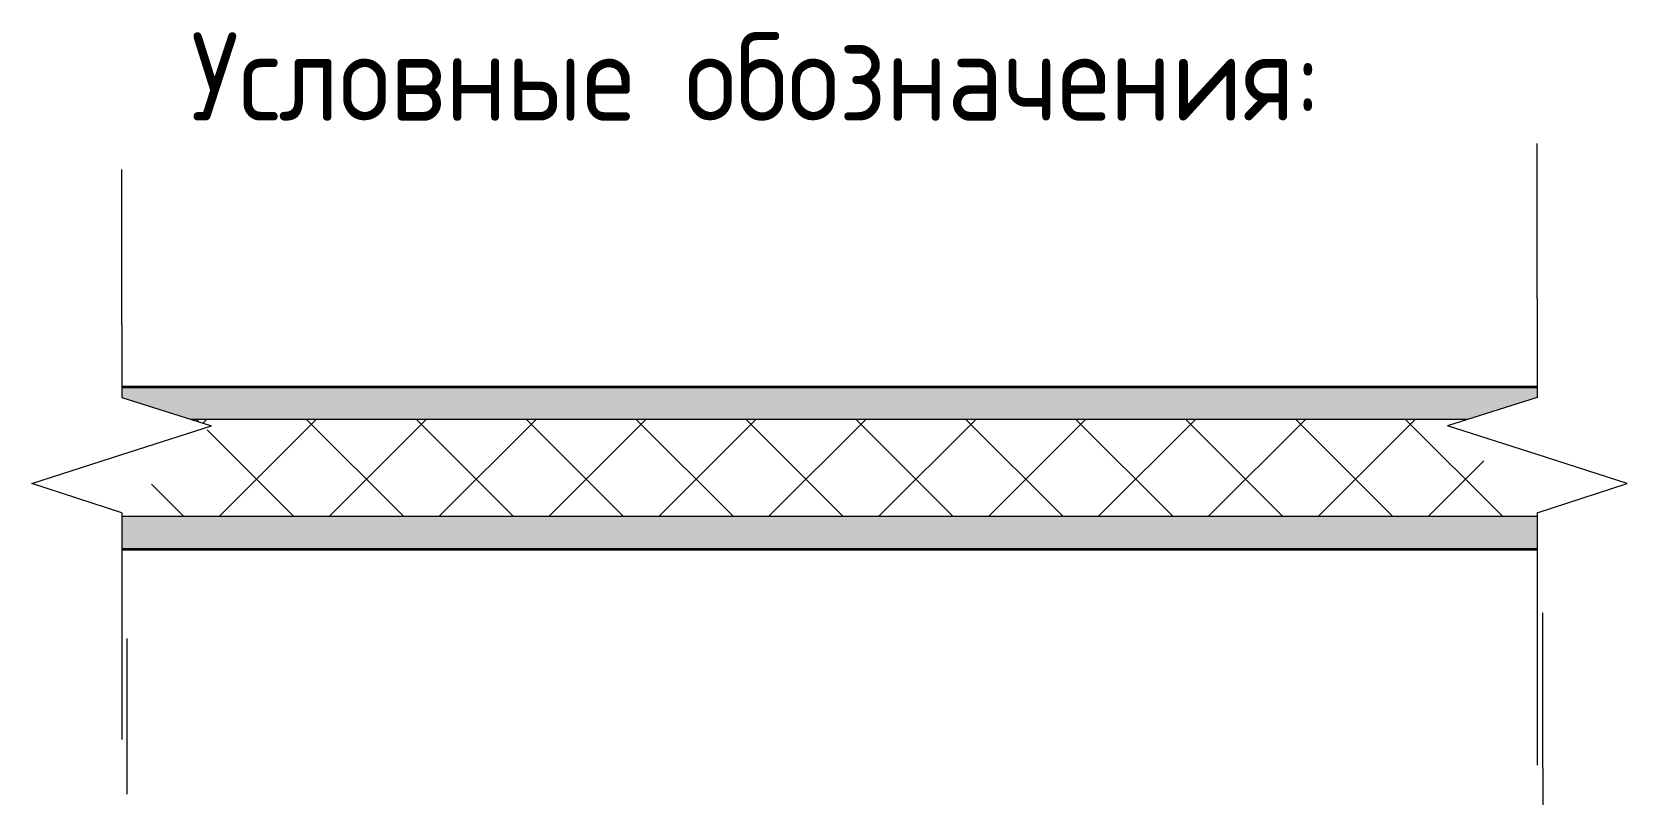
# Paper-space layout '№1в' of a CAD drawing. Header units: millimetres. Extents: x -384 to 3377, y -880 to 482.
# Drawn here: x 418.97 to 467.52, y -140.06 to -116.87 of the extents above; entities that cross this region are included whole.
import ezdxf

# ---------------------------------------------------------------- set-up
doc = ezdxf.new("R2010")
doc.units = ezdxf.units.MM
for name, color, linetype, lineweight in [('Аннотация', 7, 'Continuous', 20), ('Стены разрез', 7, 'Continuous', 35), ('Стены штриховка', 7, 'Continuous', 9), ('Узлы', 7, 'Continuous', 18)]:
    doc.layers.add(name, color=color, linetype=linetype, lineweight=lineweight)
doc.layers.add('Условные обозначения', color=90, linetype='Continuous')
doc.styles.add('СПДС', font='isocpeur.ttf', dxfattribs={"width": 0.9})

# ---------------------------------------------------------------- blocks, each defined once
blk = doc.blocks.new('ADSK_Обрыв_Линия1 - По умолчанию-2621347-УО Маркир 5 эт')
at = {"layer": 'Узлы', "lineweight": 20}
for p, q in [((10375.3, 7208.3), (10375.3, 7132.3)), ((10375.3, 7043.2), (10375.3, 6968.3))]:
    blk.add_line(p, q, dxfattribs=at)
blk = doc.blocks.new('ADSK_Обрыв_Линия1 - По умолчанию-2621349-УО Маркир 5 эт')
at = {"layer": 'Узлы', "lineweight": 20}
for p, q in [((9282.4, 7188.3), (9282.4, 7132.3)), ((9282.4, 7043.2), (9282.4, 6988.3))]:
    blk.add_line(p, q, dxfattribs=at)

psp = doc.layouts.new('№1в')

# ---------------------------------------------------------------- hatches: boundary and pattern name
at = {"layer": 'Стены разрез', "lineweight": 20}
for points in [[(424.975, -128.663), (462.675, -128.663), (464.787, -127.993), (464.787, -127.678), (421.7, -127.678), (421.7, -127.993), (423.812, -128.663), (424.432, -128.663)], [(464.787, -132.606), (464.787, -131.62), (421.7, -131.62), (421.7, -132.606)]]:
    psp.add_hatch(color=3, dxfattribs=at).paths.add_polyline_path(points)
at = {"layer": 'Стены разрез', "lineweight": 9}
h = psp.add_hatch(dxfattribs=at)
h.set_pattern_fill('FP_39', color=256, scale=0.039421, style=0, pattern_type=2)
h.set_pattern_definition([(45, (457.5782, -372.9962), (-1.672492, 1.672492), []), (135, (457.5782, -372.9962), (-1.672492, -1.672492), [])])
h.paths.add_polyline_path([(421.7, -131.62), (464.787, -131.62), (464.787, -131.503), (462.056, -128.86), (462.675, -128.663), (423.812, -128.663), (424.432, -128.86), (421.7, -131.503)])

# ---------------------------------------------------------------- linework, layer by layer
at = {"layer": 'Аннотация', "lineweight": 20}
for p, q in [((464.787, -124.997), (464.787, -120.266)), ((421.7, -125.785), (421.7, -121.055)), ((421.7, -127.993), (424.432, -128.86)), ((421.7, -127.993), (424.432, -128.86)), ((464.787, -127.993), (462.056, -128.86)), ((464.787, -127.993), (462.056, -128.86)), ((421.7, -129.727), (424.432, -128.86)), ((464.787, -129.727), (462.056, -128.86)), ((418.968, -130.615), (421.7, -129.727)), ((418.968, -130.615), (421.7, -129.727)), ((467.519, -130.615), (464.787, -129.727)), ((467.519, -130.615), (464.787, -129.727)), ((421.7, -131.503), (418.968, -130.615)), ((421.7, -131.503), (418.968, -130.615)), ((464.787, -131.503), (467.519, -130.615)), ((464.787, -131.503), (467.519, -130.615)), ((421.7, -133.669), (421.7, -138.4)), ((464.787, -134.458), (464.787, -139.188)), ((464.958, -139.276), (464.958, -134.546)), ((421.872, -140.065), (421.872, -135.334))]:
    psp.add_line(p, q, dxfattribs=at)
at = {"layer": 'Стены разрез'}
for p, q in [((464.787, -127.678), (421.7, -127.678)), ((421.7, -132.606), (464.787, -132.606))]:
    psp.add_line(p, q, dxfattribs=at)
at = {"layer": 'Стены штриховка'}
for p, q in [((462.675, -128.663), (423.812, -128.663)), ((464.787, -131.62), (421.7, -131.62))]:
    psp.add_line(p, q, dxfattribs=at)

# ---------------------------------------------------------------- block references
at = {"layer": 'Узлы', "lineweight": 20, "xscale": 0.03942100842689669, "yscale": 0.03942100842689669, "zscale": 0.03942100842689669}
for name, p in [('ADSK_Обрыв_Линия1 - По умолчанию-2621347-УО Маркир 5 эт', (55.781, -409.154)), ('ADSK_Обрыв_Линия1 - По умолчанию-2621349-УО Маркир 5 эт', (55.781, -409.154)), ('ADSK_Обрыв_Линия1 - По умолчанию-2621347-УО Маркир 5 эт', (55.952, -423.434))]:
    psp.add_blockref(name, p, dxfattribs=at)

# ---------------------------------------------------------------- texts
at = {"layer": 'Условные обозначения', "color": 18, "true_color": 0x000000, "insert": (423.802, -116.887), "char_height": 2.68563, "attachment_point": 1, "style": 'СПДС'}
psp.add_mtext_dynamic_manual_height_columns('Условные обозначения:', width=34.58645, gutter_width=9.592, heights=[0], dxfattribs=at)

doc.saveas('drawing.dxf')
